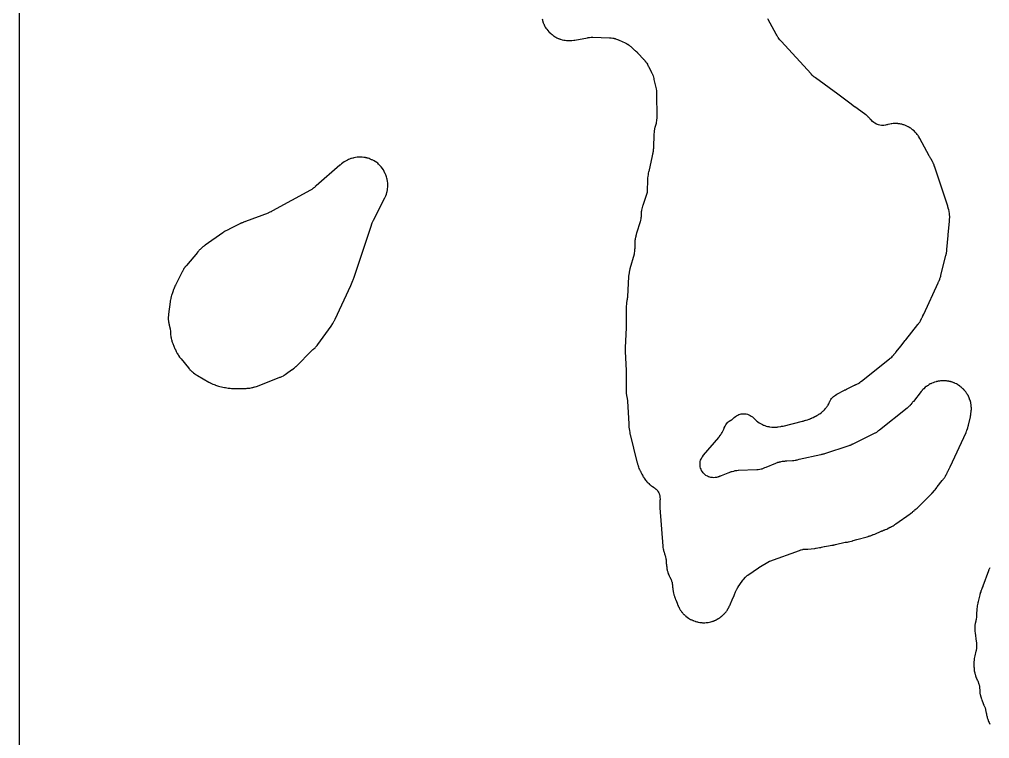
# Model space of a CAD drawing. Header units: millimetres. Extents: x 0 to 300, y 0 to 300.
# Drawn here: x -0.1 to 86.5, y 96.1 to 160.3 of the extents above; entities that cross this region are included whole.
import ezdxf

# ---------------------------------------------------------------- set-up
doc = ezdxf.new("R2010")
doc.units = ezdxf.units.MM
doc.layers.add('CUT', color=7, linetype='CONTINUOUS')

msp = doc.modelspace()

# ---------------------------------------------------------------- linework, layer by layer
at = {"layer": 'CUT'}
for points in [[(-0.08, 1.15), (-0.08, 298.84)], [(46.57, 160.31), (46.6, 160.21), (46.6, 160.19), (46.61, 160.16), (46.63, 160.07), (46.64, 160.04), (46.68, 159.94), (46.7, 159.9), (46.73, 159.84), (46.75, 159.8), (46.76, 159.77), (46.77, 159.75), (46.78, 159.73), (46.79, 159.69), (46.85, 159.58), (46.92, 159.47), (46.98, 159.41), (47, 159.38), (47.08, 159.28), (47.18, 159.16), (47.25, 159.08), (47.27, 159.06), (47.34, 159), (47.42, 158.94), (47.45, 158.92), (47.46, 158.91), (47.54, 158.84), (47.63, 158.77), (47.66, 158.75), (47.73, 158.71), (47.78, 158.68), (47.79, 158.68), (47.81, 158.67), (47.9, 158.62), (48.01, 158.57), (48.06, 158.55), (48.11, 158.53), (48.18, 158.5), (48.21, 158.49), (48.37, 158.45), (48.51, 158.42), (48.64, 158.4), (48.76, 158.38), (48.89, 158.37), (48.97, 158.37), (49.06, 158.37), (49.19, 158.38), (49.23, 158.39), (49.42, 158.41), (49.51, 158.42), (50.62, 158.63), (50.68, 158.64), (50.7, 158.65), (50.7, 158.64), (50.82, 158.66), (50.96, 158.67), (51.1, 158.67), (52.58, 158.63), (52.61, 158.63), (52.64, 158.63), (52.73, 158.63), (52.74, 158.63), (52.75, 158.62), (52.9, 158.59), (52.95, 158.58), (52.98, 158.58), (53.02, 158.57), (53.05, 158.56), (53.11, 158.55), (53.12, 158.54), (53.14, 158.54), (53.29, 158.47), (53.3, 158.47), (53.31, 158.46), (53.39, 158.43), (53.41, 158.42), (53.45, 158.41), (54, 158.17), (54.12, 158.11), (54.2, 158.06), (54.21, 158.06), (54.23, 158.04), (54.27, 158.02), (54.34, 157.96), (54.39, 157.92), (54.42, 157.89), (54.45, 157.86), (54.49, 157.83), (54.51, 157.81), (54.52, 157.8), (54.83, 157.52), (54.88, 157.48), (54.9, 157.46), (54.92, 157.45), (54.92, 157.44), (54.93, 157.44), (54.94, 157.43), (54.96, 157.42), (54.97, 157.41), (54.98, 157.39), (55.01, 157.37), (55.02, 157.36), (55.05, 157.34), (55.08, 157.3), (55.1, 157.28), (55.13, 157.25), (55.15, 157.23), (55.18, 157.19), (55.19, 157.18), (55.6, 156.74), (55.61, 156.73), (55.61, 156.72), (55.64, 156.7), (55.65, 156.68), (55.67, 156.66), (55.67, 156.65), (55.74, 156.58), (55.74, 156.57), (55.75, 156.56), (55.78, 156.53), (55.78, 156.52), (55.81, 156.49), (55.82, 156.47), (55.84, 156.44), (55.88, 156.39), (55.91, 156.35), (55.97, 156.26), (55.97, 156.24), (56, 156.19), (56.04, 156.1), (56.07, 156.05), (56.33, 155.56), (56.33, 155.55), (56.34, 155.53), (56.35, 155.51), (56.37, 155.47), (56.37, 155.46), (56.39, 155.43), (56.4, 155.42), (56.42, 155.37), (56.42, 155.36), (56.43, 155.35), (56.47, 155.27), (56.48, 155.23), (56.51, 155.12), (56.54, 154.99), (56.55, 154.96), (56.56, 154.89), (56.75, 154.07), (56.78, 153.9), (56.79, 153.87), (56.8, 153.66), (56.81, 151.5), (56.79, 151.23), (56.79, 151.21), (56.77, 151.08), (56.76, 151.04), (56.75, 150.98), (56.65, 150.62), (56.65, 150.61), (56.64, 150.57), (56.62, 150.52), (56.6, 150.42), (56.59, 150.35), (56.59, 150.31), (56.58, 150.3), (56.57, 150.18), (56.56, 150.06), (56.56, 150), (56.51, 148.84), (56.51, 148.79), (56.51, 148.74), (56.5, 148.64), (56.5, 148.57), (56.49, 148.51), (56.49, 148.49), (56.49, 148.48), (56.49, 148.47), (56.47, 148.39), (56.45, 148.3), (56.44, 148.26), (56.42, 148.18), (56.41, 148.11), (56.41, 148.09), (56.09, 146.7), (56.08, 146.66), (56.05, 146.53), (56.04, 146.47), (56.03, 146.43), (56.01, 146.25), (56, 146.24), (55.99, 146.12), (55.98, 146), (55.98, 145.99), (55.95, 144.88), (55.95, 144.85), (55.95, 144.83), (55.95, 144.81), (55.56, 143.65), (55.54, 143.59), (55.48, 143.37), (55.46, 143.25), (55.45, 143.19), (55.43, 143.09), (55.43, 143.02), (55.43, 143), (55.43, 142.99), (55.43, 142.95), (55.42, 142.87), (55.42, 142.84), (55.41, 142.77), (55.41, 142.74), (55.41, 142.64), (55.41, 142.63), (55.41, 142.62), (55.4, 142.59), (55.39, 142.52), (55.38, 142.49), (55.38, 142.46), (55.37, 142.35), (55.33, 142.2), (55, 141.18), (55, 141.16), (54.98, 141.1), (54.97, 141.06), (54.97, 141.04), (54.97, 141.03), (54.96, 141.02), (54.95, 140.98), (54.95, 140.96), (54.94, 140.95), (54.93, 140.87), (54.92, 140.86), (54.92, 140.85), (54.92, 140.84), (54.91, 140.82), (54.91, 140.79), (54.91, 140.78), (54.89, 140.7), (54.89, 140.69), (54.88, 140.64), (54.88, 140.63), (54.86, 140.54), (54.86, 140.53), (54.86, 140.44), (54.86, 140.43), (54.86, 140.36), (54.86, 140.35), (54.84, 139.88), (54.84, 139.87), (54.84, 139.8), (54.84, 139.79), (54.83, 139.78), (54.83, 139.76), (54.83, 139.74), (54.83, 139.72), (54.83, 139.7), (54.83, 139.66), (54.83, 139.63), (54.82, 139.61), (54.82, 139.6), (54.82, 139.59), (54.82, 139.55), (54.82, 139.54), (54.79, 139.43), (54.79, 139.38), (54.79, 139.37), (54.78, 139.36), (54.78, 139.35), (54.78, 139.33), (54.78, 139.31), (54.41, 137.99), (54.41, 137.97), (54.4, 137.93), (54.39, 137.88), (54.39, 137.86), (54.38, 137.84), (54.37, 137.79), (54.37, 137.78), (54.36, 137.74), (54.35, 137.71), (54.35, 137.7), (54.34, 137.64), (54.31, 137.5), (54.3, 137.35), (54.3, 137.31), (54.21, 135.49), (54.21, 135.48), (54.21, 135.47), (54.21, 135.46), (54.2, 135.43), (54.18, 135.34), (54.17, 135.28), (54.17, 135.27), (54.15, 135.18), (54.15, 135.16), (54.12, 134.99), (54.11, 134.91), (54.1, 134.82), (54.09, 134.69), (54.09, 134.68), (54.09, 132.93), (54.09, 132.83), (54.08, 132.78), (54.08, 132.73), (53.99, 130.99), (53.99, 130.93), (53.99, 130.69), (53.99, 130.63), (54.07, 128.92), (54.07, 127.17), (54.07, 127.09), (54.07, 127), (54.08, 126.9), (54.11, 126.71), (54.12, 126.66), (54.13, 126.6), (54.21, 126.21), (54.21, 126.2), (54.31, 124.16), (54.31, 124.02), (54.32, 123.89), (54.33, 123.84), (54.33, 123.83), (54.34, 123.78), (54.34, 123.76), (54.35, 123.73), (54.35, 123.71), (54.36, 123.7), (54.36, 123.69), (54.36, 123.68), (54.37, 123.64), (54.38, 123.55), (54.4, 123.43), (54.4, 123.39), (54.41, 123.37), (54.42, 123.29), (54.43, 123.22), (55.03, 120.77), (55.04, 120.77), (55.05, 120.73), (55.1, 120.57), (55.1, 120.56), (55.14, 120.44), (55.15, 120.42), (55.15, 120.41), (55.18, 120.32), (55.18, 120.3), (55.22, 120.19), (55.27, 120.09), (55.34, 119.96), (55.35, 119.94), (55.38, 119.87), (55.47, 119.69), (55.53, 119.59), (55.54, 119.56), (55.55, 119.55), (55.56, 119.55), (55.56, 119.54), (55.58, 119.5), (55.61, 119.45), (55.62, 119.43), (55.69, 119.32), (55.69, 119.31), (55.74, 119.23), (55.8, 119.15), (55.87, 119.07), (55.93, 119), (55.96, 118.97), (55.99, 118.93), (56.01, 118.91), (56.02, 118.9), (56.03, 118.89), (56.09, 118.84), (56.17, 118.76), (56.22, 118.73), (56.25, 118.7), (56.31, 118.65), (56.32, 118.64), (56.34, 118.63), (56.38, 118.6), (56.4, 118.59), (56.42, 118.58), (56.45, 118.56), (56.46, 118.55), (56.48, 118.54), (56.51, 118.52), (56.61, 118.45), (56.63, 118.44), (56.67, 118.4), (56.68, 118.4), (56.69, 118.39), (56.7, 118.38), (56.74, 118.34), (56.78, 118.3), (56.81, 118.27), (56.86, 118.21), (56.88, 118.19), (56.9, 118.16), (56.92, 118.13), (56.94, 118.09), (56.98, 118.02), (56.99, 118), (57.01, 117.96), (57.02, 117.93), (57.04, 117.87), (57.05, 117.82), (57.07, 117.76), (57.08, 117.71), (57.09, 117.59), (57.1, 117.47), (57.1, 117.41), (57.1, 117.4), (57.09, 117.38), (57.08, 117.28), (57.07, 117.15), (57.07, 117.09), (57.07, 117.03), (57.08, 116.87), (57.08, 116.76), (57.08, 116.67), (57.35, 113.25), (57.36, 113.24), (57.36, 113.23), (57.36, 113.22), (57.36, 113.12), (57.38, 113.02), (57.4, 112.91), (57.42, 112.84), (57.43, 112.8), (57.46, 112.71), (57.51, 112.58), (57.54, 112.47), (57.56, 112.41), (57.6, 112.27), (57.62, 112.16), (57.62, 112.15), (57.63, 112.12), (57.63, 112.09), (57.63, 112.06), (57.64, 112.05), (57.64, 112.03), (57.64, 112), (57.65, 111.96), (57.66, 111.92), (57.66, 111.91), (57.66, 111.85), (57.66, 111.84), (57.66, 111.81), (57.66, 111.72), (57.66, 111.71), (57.67, 111.62), (57.67, 111.6), (57.67, 111.59), (57.68, 111.49), (57.7, 111.41), (57.7, 111.38), (57.7, 111.36), (57.71, 111.33), (57.71, 111.31), (57.71, 111.27), (57.72, 111.23), (57.72, 111.2), (57.73, 111.17), (57.73, 111.15), (57.75, 111.09), (57.76, 111.03), (57.79, 110.95), (57.8, 110.92), (57.81, 110.87), (57.82, 110.85), (57.84, 110.79), (57.88, 110.69), (57.93, 110.6), (57.98, 110.5), (57.99, 110.49), (57.99, 110.48), (58, 110.47), (58.01, 110.44), (58.02, 110.43), (58.03, 110.41), (58.04, 110.38), (58.04, 110.37), (58.06, 110.34), (58.06, 110.33), (58.08, 110.26), (58.11, 110.19), (58.13, 110.14), (58.13, 110.13), (58.14, 110.09), (58.17, 110.01), (58.17, 109.99), (58.17, 109.97), (58.17, 109.96), (58.18, 109.95), (58.18, 109.94), (58.19, 109.86), (58.2, 109.83), (58.2, 109.82), (58.2, 109.81), (58.21, 109.78), (58.21, 109.76), (58.21, 109.72), (58.21, 109.7), (58.22, 109.65), (58.22, 109.59), (58.22, 109.57), (58.23, 109.54), (58.24, 109.53), (58.24, 109.51), (58.24, 109.49), (58.25, 109.39), (58.25, 109.36), (58.26, 109.29), (58.26, 109.23), (58.28, 109.18), (58.28, 109.17), (58.29, 109.12), (58.29, 109.11), (58.29, 109.08), (58.29, 109.06), (58.32, 108.95), (58.34, 108.91), (58.36, 108.84), (58.38, 108.79), (58.4, 108.74), (58.4, 108.73), (58.42, 108.68), (58.44, 108.63), (58.46, 108.58), (58.48, 108.53), (58.49, 108.49), (58.5, 108.47), (58.62, 108.16), (58.63, 108.15), (58.65, 108.1), (58.65, 108.09), (58.66, 108.07), (58.66, 108.06), (58.67, 108.03), (58.69, 108), (58.7, 107.96), (58.71, 107.96), (58.71, 107.95), (58.71, 107.94), (58.73, 107.91), (58.73, 107.9), (58.75, 107.87), (58.76, 107.84), (58.77, 107.82), (58.79, 107.78), (58.8, 107.77), (58.8, 107.76), (58.83, 107.7), (58.85, 107.66), (58.87, 107.63), (58.87, 107.62), (58.89, 107.58), (58.91, 107.55), (58.92, 107.54), (58.95, 107.5), (58.98, 107.46), (59.02, 107.4), (59.07, 107.35), (59.08, 107.34), (59.08, 107.33), (59.13, 107.27), (59.18, 107.22), (59.24, 107.16), (59.25, 107.14), (59.27, 107.12), (59.34, 107.06), (59.36, 107.05), (59.41, 107), (59.52, 106.91), (59.64, 106.82), (59.72, 106.77), (59.82, 106.72), (59.85, 106.71), (59.9, 106.68), (59.93, 106.67), (59.99, 106.64), (60.02, 106.63), (60.08, 106.61), (60.11, 106.6), (60.24, 106.56), (60.26, 106.55), (60.28, 106.54), (60.29, 106.54), (60.4, 106.5), (60.42, 106.5), (60.46, 106.49), (60.49, 106.48), (60.5, 106.48), (60.51, 106.47), (60.52, 106.47), (60.66, 106.44), (60.71, 106.44), (60.78, 106.43), (60.83, 106.43), (60.9, 106.42), (60.95, 106.42), (61.06, 106.42), (61.1, 106.42), (61.23, 106.43), (61.27, 106.43), (61.41, 106.45), (61.51, 106.47), (61.64, 106.5), (61.72, 106.53), (61.74, 106.54), (61.8, 106.55), (61.81, 106.56), (61.83, 106.57), (61.84, 106.57), (61.85, 106.57), (61.86, 106.57), (61.88, 106.58), (61.93, 106.6), (61.94, 106.6), (61.95, 106.6), (61.97, 106.61), (62.05, 106.65), (62.08, 106.66), (62.13, 106.69), (62.15, 106.7), (62.18, 106.72), (62.19, 106.73), (62.21, 106.74), (62.22, 106.75), (62.23, 106.75), (62.3, 106.79), (62.32, 106.8), (62.42, 106.86), (62.43, 106.87), (62.45, 106.88), (62.46, 106.89), (62.47, 106.9), (62.5, 106.92), (62.51, 106.92), (62.53, 106.94), (62.55, 106.95), (62.57, 106.97), (62.6, 107), (62.61, 107), (62.69, 107.07), (62.72, 107.1), (62.73, 107.11), (62.8, 107.17), (62.82, 107.19), (62.83, 107.21), (62.88, 107.26), (62.94, 107.33), (62.94, 107.34), (62.96, 107.36), (62.99, 107.4), (63.03, 107.46), (63.05, 107.48), (63.06, 107.49), (63.08, 107.52), (63.12, 107.58), (63.13, 107.6), (63.14, 107.61), (63.16, 107.64), (63.16, 107.65), (63.2, 107.72), (63.25, 107.8), (63.26, 107.84), (63.28, 107.89), (63.29, 107.91), (63.3, 107.93), (63.31, 107.94), (63.33, 107.97), (63.35, 108.01), (63.35, 108.02), (63.38, 108.1), (63.39, 108.11), (63.54, 108.46), (63.71, 108.85), (63.75, 108.95), (63.85, 109.18), (63.96, 109.42), (63.98, 109.44), (64, 109.48), (64.02, 109.51), (64.03, 109.54), (64.07, 109.6), (64.08, 109.62), (64.42, 110.13), (64.49, 110.22), (64.54, 110.28), (64.73, 110.49), (64.89, 110.62), (64.94, 110.66), (65.89, 111.32), (65.9, 111.33), (65.93, 111.35), (66.87, 111.91), (66.9, 111.92), (69.55, 112.88), (69.66, 112.91), (69.7, 112.92), (69.81, 112.95), (69.86, 112.96), (69.88, 112.97), (69.9, 112.97), (69.91, 112.97), (69.99, 112.98), (70, 112.98), (70.09, 112.98), (70.18, 112.99), (70.28, 112.99), (70.88, 113.04), (70.89, 113.05), (70.9, 113.05), (70.92, 113.05), (71, 113.06), (71.04, 113.06), (71.18, 113.09), (71.32, 113.12), (71.33, 113.12), (71.4, 113.13), (71.45, 113.14), (71.52, 113.16), (71.76, 113.23), (71.77, 113.23), (71.78, 113.23), (72.15, 113.28), (72.28, 113.31), (72.3, 113.31), (72.44, 113.33), (72.45, 113.33), (72.47, 113.33), (72.5, 113.34), (72.55, 113.34), (72.57, 113.35), (72.62, 113.36), (72.66, 113.37), (72.68, 113.37), (72.76, 113.4), (72.77, 113.4), (73.63, 113.61), (73.71, 113.62), (73.72, 113.62), (73.73, 113.62), (73.82, 113.62), (73.93, 113.64), (74.03, 113.66), (74.18, 113.7), (74.3, 113.74), (74.32, 113.75), (74.33, 113.75), (74.67, 113.86), (75.6, 114.09), (75.69, 114.12), (75.72, 114.13), (75.75, 114.14), (75.76, 114.14), (75.78, 114.15), (75.82, 114.16), (75.88, 114.18), (76.01, 114.23), (76.07, 114.26), (76.09, 114.27), (76.1, 114.27), (76.12, 114.28), (76.15, 114.29), (76.16, 114.29), (76.26, 114.33), (76.83, 114.58), (76.86, 114.59), (76.91, 114.61), (76.93, 114.62), (76.99, 114.63), (77.06, 114.67), (77.11, 114.69), (77.15, 114.71), (77.16, 114.71), (77.18, 114.72), (77.22, 114.73), (77.33, 114.78), (77.43, 114.84), (77.45, 114.85), (77.49, 114.87), (77.51, 114.88), (77.52, 114.89), (77.54, 114.89), (77.59, 114.92), (77.61, 114.93), (77.62, 114.93), (77.65, 114.95), (77.66, 114.95), (77.69, 114.96), (77.76, 115), (77.79, 115.01), (77.9, 115.07), (77.99, 115.14), (78.02, 115.15), (78.07, 115.18), (78.13, 115.22), (78.15, 115.24), (79.43, 116.15), (79.45, 116.16), (79.49, 116.19), (79.52, 116.21), (79.53, 116.22), (79.54, 116.22), (79.63, 116.29), (79.68, 116.35), (79.71, 116.37), (79.72, 116.37), (79.75, 116.4), (79.76, 116.4), (79.77, 116.41), (79.81, 116.45), (79.82, 116.46), (79.84, 116.48), (79.86, 116.49), (79.88, 116.51), (79.9, 116.53), (79.91, 116.54), (79.93, 116.56), (79.95, 116.58), (79.97, 116.59), (80.04, 116.65), (81.36, 117.96), (81.37, 117.97), (81.41, 118.02), (81.59, 118.22), (81.66, 118.29), (81.8, 118.49), (81.84, 118.54), (82.27, 119.1), (82.36, 119.2), (82.4, 119.26), (82.41, 119.27), (82.43, 119.3), (82.48, 119.36), (82.52, 119.42), (82.54, 119.45), (82.58, 119.51), (82.65, 119.64), (82.69, 119.72), (82.71, 119.75), (82.73, 119.8), (82.76, 119.85), (82.77, 119.87), (82.77, 119.88), (82.77, 119.89), (82.78, 119.9), (82.79, 119.91), (82.85, 120.02), (82.88, 120.08), (82.89, 120.1), (82.89, 120.11), (82.91, 120.16), (82.97, 120.26), (83, 120.32), (84.42, 123.41), (84.46, 123.51), (84.48, 123.58), (84.49, 123.6), (84.49, 123.61), (84.5, 123.62), (84.52, 123.65), (84.53, 123.7), (84.53, 123.71), (84.54, 123.72), (84.54, 123.73), (84.55, 123.75), (84.56, 123.78), (84.56, 123.79), (84.58, 123.87), (84.58, 123.88), (84.6, 123.93), (84.6, 123.95), (84.61, 123.98), (84.62, 124.01), (84.63, 124.06), (84.8, 124.79), (84.8, 124.82), (84.81, 124.89), (84.83, 124.96), (84.84, 125.07), (84.84, 125.1), (84.84, 125.11), (84.84, 125.12), (84.85, 125.13), (84.85, 125.14), (84.85, 125.15), (84.85, 125.16), (84.86, 125.21), (84.87, 125.23), (84.87, 125.26), (84.87, 125.27), (84.87, 125.28), (84.88, 125.29), (84.88, 125.35), (84.89, 125.44), (84.89, 125.46), (84.89, 125.47), (84.89, 125.55), (84.89, 125.59), (84.88, 125.68), (84.88, 125.76), (84.86, 125.9), (84.85, 125.94), (84.85, 125.95), (84.85, 125.96), (84.84, 126), (84.84, 126.05), (84.83, 126.07), (84.81, 126.17), (84.8, 126.18), (84.77, 126.28), (84.76, 126.29), (84.73, 126.37), (84.71, 126.44), (84.7, 126.47), (84.68, 126.54), (84.67, 126.55), (84.63, 126.65), (84.62, 126.66), (84.57, 126.74), (84.56, 126.75), (84.5, 126.85), (84.49, 126.88), (84.48, 126.88), (84.48, 126.89), (84.47, 126.91), (84.46, 126.92), (84.39, 127.03), (84.38, 127.04), (84.31, 127.11), (84.3, 127.12), (84.29, 127.14), (84.28, 127.15), (84.27, 127.16), (84.26, 127.17), (84.22, 127.21), (84.21, 127.22), (84.15, 127.29), (84.14, 127.3), (84.01, 127.42), (84, 127.43), (83.93, 127.48), (83.92, 127.49), (83.86, 127.54), (83.85, 127.55), (83.8, 127.58), (83.79, 127.59), (83.78, 127.59), (83.76, 127.6), (83.68, 127.66), (83.65, 127.67), (83.55, 127.73), (83.45, 127.78), (83.41, 127.8), (83.34, 127.83), (83.32, 127.84), (83.27, 127.86), (83.21, 127.88), (83.2, 127.89), (83.17, 127.9), (83.11, 127.91), (83.07, 127.92), (83.04, 127.93), (83.02, 127.94), (82.9, 127.96), (82.87, 127.97), (82.85, 127.97), (82.74, 127.99), (82.67, 128), (82.62, 128.01), (82.57, 128.02), (82.49, 128.02), (82.47, 128.02), (82.32, 128.02), (82.3, 128.02), (82.22, 128.02), (82.17, 128.01), (82.12, 128), (82.05, 127.99), (81.94, 127.97), (81.92, 127.97), (81.87, 127.96), (81.77, 127.94), (81.74, 127.93), (81.61, 127.89), (81.47, 127.84), (81.37, 127.8), (81.33, 127.78), (81.32, 127.77), (81.27, 127.75), (81.22, 127.73), (81.13, 127.67), (81.07, 127.63), (81.02, 127.6), (80.97, 127.57), (80.89, 127.51), (80.87, 127.5), (80.78, 127.43), (80.64, 127.3), (80.57, 127.23), (80.51, 127.16), (80.5, 127.15), (80.47, 127.12), (80.41, 127.05), (79.71, 126.17), (79.67, 126.13), (79.64, 126.09), (79.61, 126.05), (79.59, 126.02), (79.57, 126), (79.5, 125.9), (79.44, 125.83), (79.43, 125.81), (79.42, 125.8), (79.41, 125.8), (79.39, 125.78), (79.34, 125.74), (79.3, 125.7), (79.29, 125.69), (79.15, 125.57), (76.7, 123.61), (76.61, 123.55), (76.55, 123.51), (76.52, 123.48), (76.51, 123.48), (76.42, 123.41), (76.3, 123.34), (76.28, 123.33), (76.2, 123.3), (74.3, 122.36), (74.29, 122.35), (74.27, 122.34), (74.24, 122.33), (74.19, 122.31), (74.18, 122.3), (74.13, 122.28), (74.1, 122.26), (74.07, 122.25), (74.06, 122.25), (74.02, 122.23), (73.96, 122.21), (71.79, 121.49), (71.72, 121.47), (71.64, 121.45), (71.58, 121.43), (71.52, 121.42), (71.46, 121.41), (69.51, 120.98), (69.5, 120.98), (69.33, 120.94), (69.31, 120.93), (69.27, 120.92), (69.22, 120.91), (69.19, 120.91), (69.16, 120.9), (69.04, 120.88), (68.93, 120.87), (68.41, 120.85), (68.28, 120.84), (68.21, 120.82), (68.14, 120.81), (68.13, 120.81), (68.03, 120.8), (68.01, 120.8), (68, 120.8), (67.87, 120.78), (67.81, 120.76), (67.75, 120.75), (67.73, 120.74), (67.72, 120.74), (67.71, 120.73), (67.6, 120.71), (67.55, 120.69), (67.47, 120.66), (67.42, 120.64), (67.41, 120.64), (66.54, 120.28), (66.43, 120.23), (66.38, 120.2), (66.25, 120.15), (66.2, 120.13), (66.17, 120.12), (66.15, 120.11), (66.13, 120.11), (66.02, 120.09), (66, 120.08), (65.87, 120.06), (65.74, 120.05), (64.1, 119.99), (64.08, 119.99), (63.96, 119.98), (63.9, 119.97), (63.84, 119.97), (63.81, 119.96), (63.79, 119.96), (63.65, 119.93), (63.53, 119.9), (63.47, 119.88), (63.45, 119.88), (63.39, 119.86), (63.37, 119.85), (63.36, 119.85), (63.35, 119.85), (63.23, 119.81), (63.16, 119.78), (62.55, 119.53), (62.49, 119.51), (62.47, 119.5), (62.44, 119.49), (62.4, 119.47), (62.38, 119.46), (62.34, 119.45), (62.33, 119.44), (62.28, 119.43), (62.26, 119.42), (62.24, 119.41), (62.23, 119.41), (62.15, 119.39), (62.01, 119.37), (61.9, 119.36), (61.78, 119.37), (61.64, 119.38), (61.54, 119.41), (61.44, 119.44), (61.33, 119.49), (61.2, 119.56), (61.12, 119.62), (61.04, 119.7), (60.94, 119.8), (60.88, 119.89), (60.81, 120), (60.76, 120.11), (60.72, 120.22), (60.69, 120.33), (60.68, 120.44), (60.67, 120.58), (60.68, 120.69), (60.69, 120.8), (60.72, 120.92), (60.77, 121.03), (60.83, 121.15), (60.88, 121.23), (60.98, 121.36), (62.34, 122.96), (62.39, 123.02), (62.47, 123.13), (62.49, 123.15), (62.51, 123.18), (62.56, 123.24), (62.6, 123.3), (62.66, 123.4), (62.71, 123.5), (62.79, 123.69), (62.83, 123.79), (62.84, 123.82), (62.9, 123.96), (62.97, 124.08), (63.04, 124.18), (63.1, 124.25), (63.12, 124.27), (63.13, 124.28), (63.19, 124.34), (63.27, 124.4), (63.42, 124.49), (63.44, 124.5), (63.47, 124.52), (63.5, 124.54), (63.57, 124.59), (63.64, 124.65), (63.7, 124.7), (63.72, 124.72), (63.84, 124.82), (63.92, 124.88), (64.04, 124.94), (64.14, 124.99), (64.24, 125.02), (64.35, 125.05), (64.47, 125.06), (64.6, 125.07), (64.7, 125.06), (64.8, 125.05), (64.92, 125.02), (65.04, 124.97), (65.15, 124.92), (65.24, 124.86), (65.34, 124.8), (65.41, 124.73), (65.44, 124.69), (65.55, 124.59), (65.72, 124.44), (65.79, 124.38), (65.83, 124.35), (65.95, 124.27), (66.07, 124.2), (66.14, 124.16), (66.24, 124.11), (66.35, 124.06), (66.36, 124.05), (66.45, 124.01), (66.57, 123.97), (66.69, 123.94), (66.73, 123.93), (66.78, 123.92), (66.81, 123.92), (66.86, 123.91), (67.09, 123.88), (67.25, 123.87), (67.38, 123.87), (67.55, 123.88), (67.62, 123.89), (67.66, 123.9), (67.86, 123.94), (67.88, 123.94), (67.89, 123.94), (67.93, 123.95), (67.98, 123.95), (68.03, 123.96), (68.08, 123.97), (69.83, 124.4), (69.83, 124.41), (69.87, 124.42), (69.95, 124.45), (70.01, 124.46), (70.03, 124.47), (70.04, 124.47), (70.11, 124.49), (70.15, 124.5), (70.26, 124.53), (70.4, 124.58), (70.42, 124.59), (70.44, 124.6), (70.53, 124.63), (70.54, 124.64), (70.63, 124.67), (70.65, 124.68), (70.69, 124.7), (70.76, 124.73), (70.78, 124.74), (70.92, 124.81), (70.98, 124.84), (71.02, 124.86), (71.09, 124.9), (71.13, 124.92), (71.15, 124.94), (71.21, 124.97), (71.24, 124.99), (71.28, 125.02), (71.35, 125.06), (71.5, 125.17), (71.57, 125.23), (71.64, 125.29), (71.68, 125.33), (71.78, 125.43), (71.86, 125.53), (71.89, 125.56), (71.91, 125.58), (71.94, 125.62), (71.98, 125.68), (72.01, 125.71), (72.02, 125.73), (72.06, 125.79), (72.07, 125.8), (72.1, 125.84), (72.11, 125.87), (72.16, 125.96), (72.27, 126.18), (72.29, 126.23), (72.36, 126.35), (72.42, 126.44), (72.5, 126.53), (72.58, 126.61), (72.66, 126.68), (72.75, 126.74), (72.88, 126.81), (73.57, 127.18), (73.58, 127.18), (73.61, 127.19), (73.62, 127.2), (73.63, 127.2), (73.65, 127.21), (73.74, 127.25), (73.75, 127.26), (73.8, 127.28), (73.81, 127.28), (74.41, 127.58), (74.47, 127.61), (74.5, 127.62), (74.51, 127.63), (74.53, 127.64), (74.58, 127.67), (74.59, 127.67), (74.6, 127.67), (74.62, 127.68), (74.7, 127.72), (74.71, 127.73), (74.81, 127.78), (74.84, 127.8), (74.93, 127.87), (74.94, 127.88), (74.96, 127.89), (74.98, 127.91), (75.03, 127.95), (75.04, 127.95), (75.07, 127.98), (75.08, 127.99), (77.57, 129.98), (77.63, 130.02), (77.66, 130.04), (77.68, 130.06), (77.7, 130.07), (77.78, 130.13), (77.85, 130.2), (77.87, 130.23), (77.91, 130.27), (77.92, 130.28), (77.98, 130.34), (77.98, 130.35), (78.09, 130.47), (78.1, 130.49), (78.11, 130.5), (78.14, 130.53), (78.14, 130.54), (78.16, 130.56), (78.17, 130.57), (78.18, 130.58), (78.18, 130.59), (78.59, 131.11), (78.98, 131.6), (78.99, 131.61), (79.03, 131.66), (80.12, 133.03), (80.12, 133.04), (80.15, 133.06), (80.16, 133.08), (80.18, 133.11), (80.18, 133.12), (80.2, 133.13), (80.2, 133.14), (80.28, 133.24), (80.34, 133.35), (80.36, 133.39), (80.36, 133.4), (80.37, 133.41), (80.45, 133.56), (80.48, 133.63), (80.49, 133.66), (80.5, 133.67), (80.53, 133.73), (80.53, 133.74), (80.54, 133.75), (80.55, 133.76), (80.55, 133.77), (80.56, 133.8), (80.64, 133.97), (81.92, 136.74), (81.93, 136.77), (81.96, 136.84), (81.99, 136.89), (82, 136.91), (82.01, 136.92), (82.02, 136.94), (82.08, 137.09), (82.09, 137.12), (82.09, 137.13), (82.11, 137.19), (82.13, 137.25), (82.16, 137.34), (82.16, 137.35), (82.16, 137.37), (82.17, 137.4), (82.17, 137.42), (82.62, 139.21), (82.62, 139.22), (82.63, 139.23), (82.63, 139.24), (82.63, 139.25), (82.63, 139.26), (82.64, 139.27), (82.64, 139.28), (82.64, 139.29), (82.64, 139.3), (82.65, 139.33), (82.65, 139.34), (82.65, 139.35), (82.66, 139.36), (82.67, 139.41), (82.67, 139.43), (82.67, 139.44), (82.67, 139.45), (82.68, 139.46), (82.68, 139.48), (82.68, 139.49), (82.69, 139.55), (82.69, 139.56), (82.69, 139.57), (82.7, 139.59), (82.71, 139.67), (82.71, 139.7), (82.71, 139.72), (82.82, 140.99), (82.83, 141.07), (82.94, 142.24), (82.95, 142.35), (82.95, 142.42), (82.95, 142.43), (82.96, 142.59), (82.96, 142.65), (82.96, 142.68), (82.95, 142.83), (82.94, 142.9), (82.93, 142.97), (82.91, 143.1), (82.9, 143.16), (82.87, 143.27), (82.85, 143.35), (82.84, 143.36), (82.84, 143.37), (82.84, 143.38), (82.83, 143.39), (82.82, 143.43), (82.82, 143.45), (82.79, 143.54), (82.78, 143.58), (81.59, 147.16), (81.58, 147.17), (81.58, 147.18), (81.58, 147.19), (81.57, 147.2), (81.56, 147.23), (81.56, 147.24), (81.53, 147.35), (81.52, 147.36), (81.48, 147.45), (81.47, 147.47), (81.42, 147.57), (81.41, 147.59), (81.4, 147.6), (81.39, 147.62), (81.39, 147.63), (81.39, 147.64), (81.38, 147.65), (81.37, 147.66), (81.36, 147.69), (81.35, 147.7), (81.34, 147.72), (81.34, 147.73), (81.33, 147.73), (81.33, 147.74), (81.32, 147.75), (81.3, 147.79), (81.3, 147.8), (81.28, 147.83), (81.27, 147.84), (81.25, 147.87), (81.24, 147.89), (81.2, 147.95), (81.19, 147.97), (81.19, 147.98), (81.18, 147.99), (81.16, 148.02), (81.15, 148.03), (81.12, 148.08), (80.28, 149.64), (80.24, 149.72), (80.23, 149.74), (80.18, 149.83), (80.13, 149.91), (80.06, 149.99), (79.99, 150.07), (79.98, 150.09), (79.88, 150.2), (79.77, 150.31), (79.64, 150.41), (79.57, 150.47), (79.49, 150.54), (79.41, 150.59), (79.32, 150.64), (79.28, 150.66), (79.25, 150.68), (79.08, 150.76), (78.95, 150.81), (78.85, 150.84), (78.79, 150.86), (78.69, 150.9), (78.58, 150.92), (78.51, 150.93), (78.48, 150.94), (78.45, 150.94), (78.41, 150.94), (78.38, 150.95), (78.36, 150.95), (78.32, 150.96), (78.25, 150.96), (78.17, 150.97), (78.13, 150.97), (78.03, 150.97), (77.91, 150.96), (77.79, 150.95), (77.79, 150.94), (77.74, 150.94), (77.61, 150.92), (77.44, 150.88), (77.38, 150.86), (77.36, 150.86), (77.33, 150.85), (77.3, 150.84), (77.23, 150.82), (77.09, 150.8), (76.98, 150.79), (76.86, 150.8), (76.72, 150.81), (76.6, 150.84), (76.52, 150.87), (76.41, 150.92), (76.28, 151), (76.18, 151.07), (76.07, 151.16), (75.94, 151.29), (75.94, 151.3), (75.93, 151.31), (75.87, 151.37), (75.85, 151.4), (75.84, 151.41), (75.82, 151.43), (75.8, 151.44), (75.79, 151.45), (75.77, 151.47), (75.76, 151.48), (75.73, 151.51), (75.72, 151.52), (75.7, 151.55), (75.69, 151.56), (75.58, 151.66), (75.49, 151.73), (75.46, 151.75), (75.34, 151.83), (74.5, 152.45), (74.47, 152.47), (74.04, 152.79), (72.96, 153.58), (70.98, 155.04), (70.97, 155.04), (70.89, 155.11), (70.84, 155.14), (70.8, 155.17), (70.79, 155.18), (70.78, 155.18), (70.77, 155.19), (70.76, 155.2), (70.74, 155.22), (70.69, 155.26), (70.69, 155.27), (70.64, 155.32), (70.59, 155.37), (70.58, 155.39), (67.92, 158.31), (67.88, 158.35), (67.86, 158.37), (67.84, 158.39), (67.83, 158.4), (67.82, 158.41), (67.81, 158.42), (67.8, 158.42), (67.8, 158.43), (67.76, 158.47), (67.75, 158.48), (67.75, 158.49), (67.73, 158.51), (67.67, 158.6), (67.67, 158.61), (67.62, 158.69), (67.58, 158.74), (67.57, 158.76), (67.54, 158.85), (67.48, 158.95), (66.74, 160.26), (66.72, 160.31)], [(86.53, 111.33), (86.51, 111.27), (86.5, 111.25), (86.48, 111.2), (86.46, 111.17), (86.45, 111.14), (86.44, 111.12), (86.44, 111.11), (86.43, 111.09), (86.43, 111.08), (86.42, 111.06), (85.91, 109.68), (85.9, 109.64), (85.86, 109.56), (85.86, 109.55), (85.84, 109.5), (85.83, 109.49), (85.83, 109.47), (85.82, 109.46), (85.82, 109.45), (85.81, 109.42), (85.8, 109.4), (85.75, 109.29), (85.74, 109.27), (85.74, 109.26), (85.73, 109.24), (85.72, 109.21), (85.72, 109.19), (85.69, 109.09), (85.68, 109.05), (85.67, 109.01), (85.66, 108.97), (85.65, 108.93), (85.64, 108.92), (85.49, 108.3), (85.49, 108.28), (85.47, 108.19), (85.47, 108.17), (85.42, 107.93), (85.4, 107.81), (85.39, 107.69), (85.39, 107.67), (85.36, 107.14), (85.36, 107.08), (85.36, 107), (85.36, 106.94), (85.36, 106.92), (85.32, 106.74), (85.32, 106.71), (85.3, 106.63), (85.29, 106.6), (85.29, 106.58), (85.28, 106.55), (85.28, 106.54), (85.27, 106.5), (85.26, 106.48), (85.25, 106.45), (85.23, 106.34), (85.21, 106.2), (85.2, 106.14), (85.19, 105.99), (85.19, 105.82), (85.19, 105.73), (85.2, 105.64), (85.22, 105.52), (85.33, 104.75), (85.34, 104.68), (85.34, 104.66), (85.35, 104.6), (85.36, 104.47), (85.36, 104.43), (85.36, 104.38), (85.36, 104.33), (85.35, 104.28), (85.34, 104.2), (85.34, 104.16), (85.34, 104.13), (85.34, 104.11), (85.32, 103.97), (85.31, 103.93), (85.31, 103.92), (85.3, 103.88), (85.19, 103.47), (85.16, 103.35), (85.15, 103.24), (85.15, 103.22), (85.13, 103.09), (85.12, 102.94), (85.12, 102.86), (85.12, 102.55), (85.12, 102.48), (85.13, 102.38), (85.13, 102.37), (85.13, 102.31), (85.14, 102.29), (85.14, 102.27), (85.14, 102.22), (85.15, 102.16), (85.15, 102.14), (85.16, 102.04), (85.19, 101.95), (85.19, 101.93), (85.21, 101.89), (85.22, 101.83), (85.26, 101.68), (85.29, 101.59), (85.33, 101.5), (85.34, 101.49), (85.35, 101.46), (85.36, 101.44), (85.39, 101.37), (85.39, 101.36), (85.44, 101.26), (85.47, 101.21), (85.48, 101.19), (85.49, 101.17), (85.51, 101.12), (85.52, 101.07), (85.54, 101.02), (85.56, 100.95), (85.59, 100.87), (85.62, 100.73), (85.62, 100.69), (85.63, 100.65), (85.63, 100.64), (85.63, 100.54), (85.64, 100.49), (85.64, 100.43), (85.65, 100.35), (85.65, 100.28), (85.66, 100.2), (85.66, 100.13), (85.69, 99.99), (85.7, 99.95), (85.71, 99.9), (85.76, 99.73), (85.77, 99.69), (85.79, 99.64), (85.83, 99.52), (85.83, 99.51), (85.84, 99.48), (85.86, 99.44), (86, 99.07), (86.01, 99.04), (86.03, 98.99), (86.05, 98.93), (86.11, 98.82), (86.15, 98.69), (86.19, 98.48), (86.21, 98.41), (86.21, 98.4), (86.22, 98.38), (86.22, 98.37), (86.22, 98.35), (86.23, 98.33), (86.23, 98.31), (86.24, 98.29), (86.24, 98.27), (86.24, 98.25), (86.25, 98.23), (86.25, 98.17), (86.26, 98.12), (86.27, 98.1), (86.29, 98.01), (86.31, 97.92), (86.35, 97.82), (86.43, 97.62), (86.47, 97.53), (86.48, 97.51), (86.55, 97.38)]]:
    msp.add_lwpolyline(points, dxfattribs=at)
msp.add_lwpolyline([(13.28, 133.01), (13.29, 132.98), (13.3, 132.95), (13.31, 132.9), (13.31, 132.89), (13.32, 132.86), (13.34, 132.77), (13.36, 132.73), (13.37, 132.65), (13.37, 132.63), (13.38, 132.58), (13.4, 132.48), (13.41, 132.34), (13.41, 132.23), (13.42, 132.1), (13.44, 131.98), (13.45, 131.93), (13.47, 131.84), (13.48, 131.79), (13.51, 131.67), (13.52, 131.65), (13.53, 131.61), (13.54, 131.56), (13.56, 131.47), (13.58, 131.41), (13.61, 131.33), (13.8, 130.87), (13.84, 130.79), (13.86, 130.76), (13.87, 130.73), (13.88, 130.7), (13.88, 130.69), (13.89, 130.68), (13.9, 130.66), (13.91, 130.62), (13.94, 130.56), (13.96, 130.52), (14, 130.45), (14.02, 130.41), (14.08, 130.32), (14.11, 130.28), (14.22, 130.13), (14.25, 130.1), (14.28, 130.06), (14.31, 130.03), (14.34, 129.99), (14.35, 129.98), (14.36, 129.97), (15, 129.18), (15.01, 129.16), (15.07, 129.09), (15.09, 129.06), (15.1, 129.05), (15.11, 129.05), (15.14, 129), (15.16, 128.99), (15.22, 128.92), (15.31, 128.84), (15.33, 128.83), (15.34, 128.82), (15.36, 128.8), (15.45, 128.72), (15.57, 128.64), (15.68, 128.58), (15.71, 128.55), (15.81, 128.49), (16.84, 127.89), (16.9, 127.86), (16.92, 127.85), (16.96, 127.83), (17.18, 127.72), (17.3, 127.67), (17.38, 127.64), (17.42, 127.62), (17.6, 127.56), (17.69, 127.54), (18.09, 127.44), (18.23, 127.41), (18.27, 127.41), (18.29, 127.41), (18.32, 127.4), (18.56, 127.36), (18.64, 127.35), (18.73, 127.34), (18.86, 127.33), (20.09, 127.33), (20.16, 127.33), (20.26, 127.34), (20.27, 127.34), (20.33, 127.34), (20.35, 127.35), (20.37, 127.35), (20.42, 127.35), (20.48, 127.36), (20.5, 127.36), (20.6, 127.37), (20.69, 127.4), (20.71, 127.4), (20.75, 127.42), (20.81, 127.43), (20.82, 127.44), (20.83, 127.44), (20.92, 127.47), (20.97, 127.48), (21.07, 127.51), (21.17, 127.54), (23.18, 128.33), (23.19, 128.33), (23.21, 128.34), (23.22, 128.34), (23.35, 128.39), (23.48, 128.46), (23.56, 128.51), (23.64, 128.57), (23.75, 128.65), (24.21, 128.98), (24.23, 128.99), (24.35, 129.07), (24.39, 129.1), (24.46, 129.16), (24.54, 129.23), (24.6, 129.28), (24.62, 129.3), (24.65, 129.33), (26, 130.68), (26.02, 130.7), (26.05, 130.73), (26.12, 130.79), (26.15, 130.81), (26.24, 130.88), (26.32, 130.96), (26.36, 131.01), (26.39, 131.05), (26.49, 131.16), (26.55, 131.25), (27.74, 132.89), (27.75, 132.89), (27.8, 132.96), (27.82, 132.99), (27.84, 133.02), (27.9, 133.13), (27.95, 133.24), (28.02, 133.36), (28.04, 133.39), (28.1, 133.5), (29.5, 136.5), (29.51, 136.54), (29.52, 136.56), (29.53, 136.59), (29.54, 136.61), (29.55, 136.63), (29.57, 136.68), (29.59, 136.71), (29.62, 136.82), (29.63, 136.84), (29.64, 136.88), (29.67, 136.96), (29.7, 137.03), (29.73, 137.11), (29.76, 137.18), (31.35, 141.89), (31.36, 141.92), (31.42, 142.11), (31.44, 142.16), (31.5, 142.27), (31.51, 142.29), (31.53, 142.33), (32.54, 144.35), (32.56, 144.39), (32.62, 144.52), (32.68, 144.67), (32.72, 144.8), (32.74, 144.9), (32.77, 145.04), (32.79, 145.16), (32.8, 145.29), (32.8, 145.33), (32.81, 145.49), (32.81, 145.55), (32.81, 145.56), (32.8, 145.68), (32.79, 145.8), (32.75, 146), (32.74, 146.03), (32.73, 146.05), (32.73, 146.08), (32.7, 146.2), (32.67, 146.29), (32.63, 146.38), (32.6, 146.45), (32.58, 146.49), (32.49, 146.68), (32.41, 146.84), (32.39, 146.87), (32.33, 146.95), (32.21, 147.1), (32.15, 147.16), (32.04, 147.28), (31.97, 147.35), (31.9, 147.42), (31.81, 147.49), (31.74, 147.54), (31.71, 147.56), (31.58, 147.63), (31.4, 147.72), (31.36, 147.74), (31.23, 147.8), (31.14, 147.84), (31.05, 147.87), (31, 147.88), (30.97, 147.89), (30.94, 147.9), (30.91, 147.9), (30.85, 147.92), (30.8, 147.93), (30.79, 147.93), (30.72, 147.94), (30.67, 147.95), (30.5, 147.97), (30.36, 147.98), (30.28, 147.98), (30.16, 147.97), (30.06, 147.96), (29.93, 147.94), (29.8, 147.91), (29.77, 147.91), (29.7, 147.89), (29.67, 147.89), (29.55, 147.86), (29.49, 147.84), (29.38, 147.8), (29.29, 147.76), (29.2, 147.71), (29.04, 147.62), (29.02, 147.61), (28.9, 147.54), (28.79, 147.46), (28.67, 147.36), (28.65, 147.34), (28.62, 147.31), (28.59, 147.29), (28.55, 147.25), (28.53, 147.24), (26.4, 145.4), (26.33, 145.34), (26.31, 145.32), (26.28, 145.29), (26.25, 145.27), (26.2, 145.23), (26.16, 145.2), (26.14, 145.19), (26.05, 145.12), (26.02, 145.09), (25.9, 145.02), (22.52, 143.17), (22.45, 143.14), (22.42, 143.12), (22.38, 143.1), (22.35, 143.09), (22.26, 143.05), (22.16, 143), (22.15, 143), (22.11, 142.98), (20.09, 142.22), (20.03, 142.2), (20.02, 142.2), (19.91, 142.16), (19.88, 142.15), (19.82, 142.12), (19.79, 142.11), (19.77, 142.1), (19.74, 142.09), (19.72, 142.08), (19.7, 142.07), (19.65, 142.05), (19.63, 142.04), (19.61, 142.03), (19.6, 142.03), (18.65, 141.53), (18.6, 141.51), (18.56, 141.49), (18.55, 141.49), (18.46, 141.45), (18.42, 141.43), (18.36, 141.4), (18.29, 141.36), (18.2, 141.31), (18.19, 141.3), (18.14, 141.27), (18.07, 141.22), (16.51, 140.12), (16.5, 140.11), (16.47, 140.09), (16.43, 140.06), (16.4, 140.04), (16.37, 140.01), (16.35, 139.99), (16.3, 139.95), (16.27, 139.93), (16.26, 139.92), (16.21, 139.87), (16.14, 139.82), (16.04, 139.73), (16, 139.69), (15.98, 139.67), (15.93, 139.62), (15.82, 139.49), (15.81, 139.47), (14.84, 138.3), (14.83, 138.29), (14.81, 138.26), (14.8, 138.26), (14.78, 138.23), (14.77, 138.22), (14.75, 138.2), (14.73, 138.17), (14.7, 138.14), (14.68, 138.11), (14.66, 138.08), (14.63, 138.05), (14.61, 138.02), (14.57, 137.95), (14.53, 137.88), (14.5, 137.82), (14.48, 137.78), (14.47, 137.76), (14.46, 137.74), (13.84, 136.54), (13.8, 136.45), (13.79, 136.41), (13.77, 136.38), (13.77, 136.37), (13.73, 136.29), (13.69, 136.19), (13.68, 136.16), (13.65, 136.08), (13.63, 136.03), (13.52, 135.68), (13.51, 135.66), (13.46, 135.53), (13.43, 135.39), (13.4, 135.21), (13.39, 135.14), (13.38, 135.11), (13.38, 135.07), (13.38, 135.06), (13.23, 133.95), (13.23, 133.89), (13.22, 133.86), (13.22, 133.79), (13.21, 133.71), (13.21, 133.49), (13.22, 133.34), (13.24, 133.24), (13.25, 133.2), (13.25, 133.18), (13.26, 133.11), (13.28, 133.03)], close=True, dxfattribs=at)

doc.saveas('drawing.dxf')
